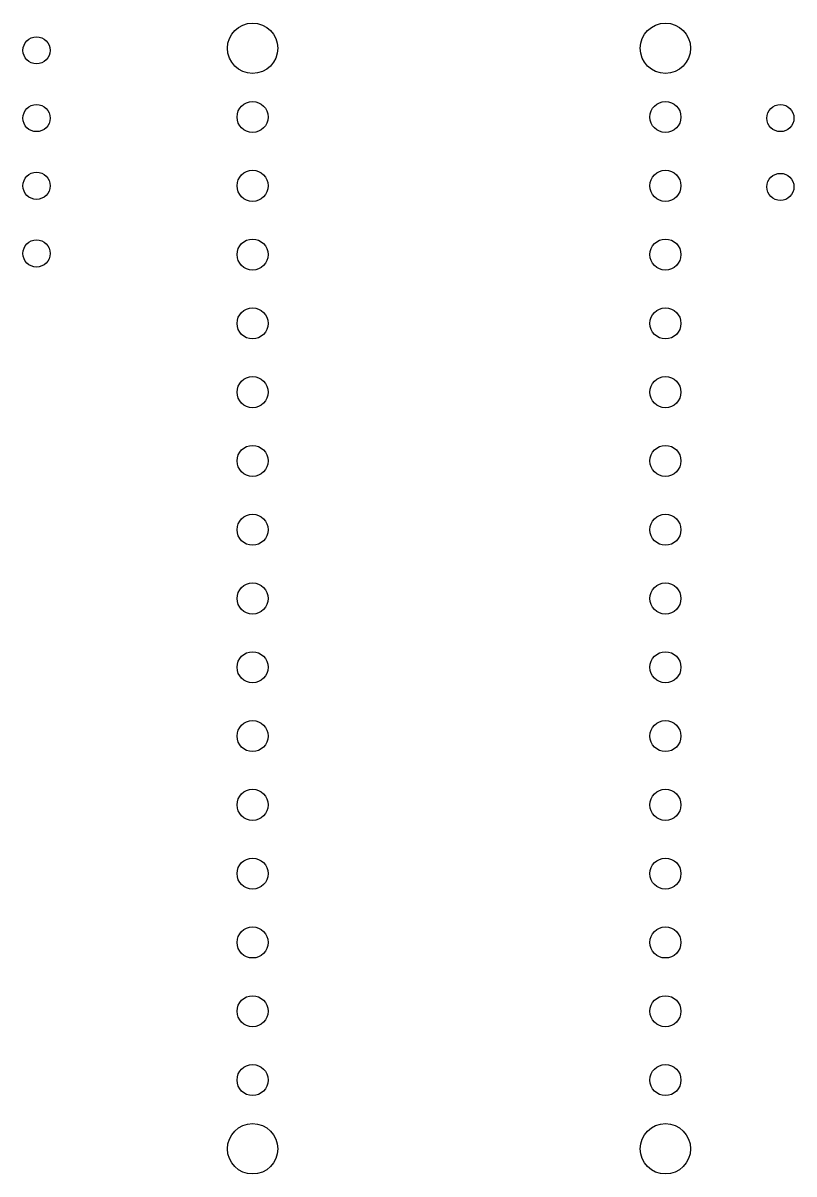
# Model space of a CAD drawing. Header units: inches. Extents: x 5.3 to 6.42, y -5.01 to -3.33.
import ezdxf

# ---------------------------------------------------------------- set-up
doc = ezdxf.new("R2010")
doc.units = ezdxf.units.IN
doc.header["$MEASUREMENT"] = 0
doc.layers.add('B.Silkscreen', color=31, linetype='CONTINUOUS', true_color=0xe8b2a7)

msp = doc.modelspace()

# ---------------------------------------------------------------- linework, layer by layer
at = {"layer": 'B.Silkscreen'}
for centre, radius in [((5.6304, -3.3697), 0.0366), ((6.2304, -3.3697), 0.0366), ((5.3164, -3.3728), 0.0197), ((5.3164, -3.4713), 0.0197), ((5.6304, -3.4697), 0.0226), ((6.2304, -3.4697), 0.0226), ((6.3975, -3.4713), 0.0197), ((5.6304, -3.5697), 0.0226), ((6.2304, -3.5697), 0.0226), ((5.3164, -3.5697), 0.0197), ((6.3975, -3.5713), 0.0197), ((5.6304, -3.6697), 0.0226), ((6.2304, -3.6697), 0.0226), ((5.3164, -3.6681), 0.0197), ((5.6304, -3.7697), 0.0226), ((6.2304, -3.7697), 0.0226), ((5.6304, -3.8697), 0.0226), ((6.2304, -3.8697), 0.0226), ((5.6304, -3.9697), 0.0226), ((6.2304, -3.9697), 0.0226), ((5.6304, -4.0697), 0.0226), ((6.2304, -4.0697), 0.0226), ((5.6304, -4.1697), 0.0226), ((6.2304, -4.1697), 0.0226), ((5.6304, -4.2697), 0.0226), ((6.2304, -4.2697), 0.0226), ((5.6304, -4.3697), 0.0226), ((6.2304, -4.3697), 0.0226), ((5.6304, -4.4697), 0.0226), ((6.2304, -4.4697), 0.0226), ((5.6304, -4.5697), 0.0226), ((6.2304, -4.5697), 0.0226), ((5.6304, -4.6697), 0.0226), ((6.2304, -4.6697), 0.0226), ((5.6304, -4.7697), 0.0226), ((6.2304, -4.7697), 0.0226), ((5.6304, -4.8697), 0.0226), ((6.2304, -4.8697), 0.0226), ((5.6304, -4.9697), 0.0366), ((6.2304, -4.9697), 0.0366)]:
    msp.add_circle(centre, radius, dxfattribs=at)

doc.saveas('drawing.dxf')
